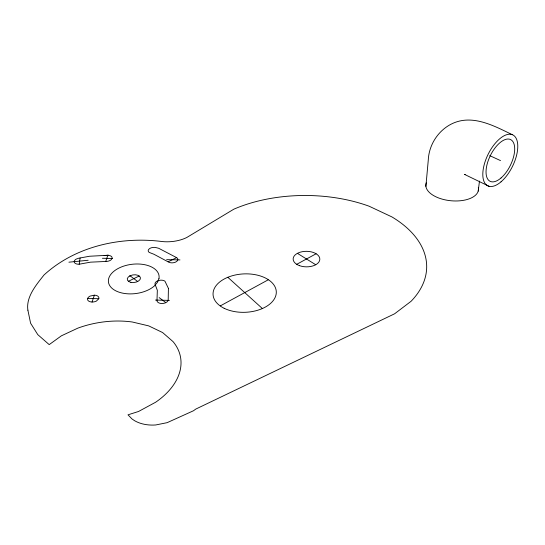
<?xml version="1.0" encoding="UTF-8"?>
<svg xmlns="http://www.w3.org/2000/svg" width="545" height="545" viewBox="0 0 545 545"><rect width="100%" height="100%" fill="white"/><g stroke="black" fill="none" stroke-linecap="round" stroke-linejoin="round"><path stroke-width="0.82" d="M425.89 186.376L428.268 160.169C428.847 146.053 436.777 132.687 448.876 125.405C469.988 112.835 492.578 125.105 512.123 134.608M478.203 191.104L479.484 181.076M80.115 258.037L79.175 264.216A5.477 3.032 -8.3 0 1 74.454 262.561A5.477 3.032 -8.3 0 1 76.157 259.127L78.705 258.214L89.612 256.239L106.949 255.326A5.416 3.018 -7.3 0 1 112.154 257.989L111.357 259.57A5.416 3.018 -7.3 0 1 106.595 261.43L90.518 262.159L79.175 264.216M92.057 302.039L94.374 295.165A5.757 3.365 -8.8 0 1 98.815 298.708L96.37 301.106A5.757 3.365 -8.8 0 1 88.44 300.942A5.757 3.365 -8.8 0 1 90.095 296.078L94.374 295.165M105.73 261.471L107.958 254.862M129.887 275.913L130.255 275.695M220.418 305.827L268.181 279.844M296.725 264.311L316.127 253.759M128.429 281.281L139.2 275.995M168.173 261.791L176.621 257.642L177.234 258.071A5.348 3.052 -5 0 1 175.592 262.104A5.348 3.052 -5 0 1 168.589 262.084L154.003 254.297L149.248 252.417A5.3 2.97 -5.5 0 1 148.642 249.494L149.344 248.786A5.3 2.97 -5.5 0 1 155.557 247.484L158.752 248.309L176.621 257.642M68.915 262.186L88.167 260.258M104.136 255.537L106.949 255.326M102.406 258.269L112.508 258.487M166.647 259.645L179.966 259.924M87.629 298.462L98.815 298.708M155.482 300.063L169.4 300.39M489.73 155.625L500.521 160.605M465.355 174.802L489.063 186.288M297.42 253.343L315.725 264.734M130.071 275.804L137.667 281.493M159.16 297.618L165.537 302.4M227.817 277.289L262.383 308.545M478.319 187.555A26.419 13.543 5.5 0 1 451.151 200.771A26.419 13.543 5.5 0 1 426.306 182.875M168.412 288.38L168.207 299.294A5.675 3.406 -6.1 0 1 161.763 303.517L160.339 303.367A5.675 3.406 -6.1 0 1 157.008 299.941L157.335 290.315L155.032 284.177A5.545 3.256 -5.9 0 1 157.26 281.036L159.91 280.246A5.545 3.256 -5.9 0 1 164.958 281.206L168.412 288.38M27.89 310.173L30.595 323.212L37.775 334.616L49.2 344.624L61.394 335.815L77.819 328.144A76 48.634 -10.3 0 1 132.306 322L148.71 325.883L162.587 332.532L173.058 341.633A76 48.634 -10.3 0 1 155.652 402.224L138.566 411.468L127.993 414.827L132.047 418.989L134.656 420.74A31.338 21.289 -9.1 0 0 155.72 424.971L167.152 422.661L193.516 410.739L195.723 409.111L394.594 313.797L411.066 301.296A120.615 70.564 0.4 0 0 391.903 216.91L369.101 206.208A120.615 70.564 0.4 0 0 233.839 209.178L186.717 237.531A27.127 14.763 -4.5 0 1 162.464 241.578C120.922 236.196 75.442 246.183 44.022 274.98C36.42 284.613 25.84 296.936 27.89 310.173M158.99 278.441L157.464 282.33L154.29 286.009A25.492 14.756 -6.8 0 1 112.733 288.911A25.492 14.756 -6.8 0 1 127.537 265.054A25.492 14.756 -6.8 0 1 158.99 278.441M464.531 174.604L465.144 174.564L464.565 174.564M224.179 308.3A31.644 19.211 -2.5 0 0 275.777 295.724A31.644 19.211 -2.5 0 0 234.05 275.279A31.644 19.211 -2.5 0 0 224.179 308.3M299.627 265.701A13.332 7.759 0.5 0 0 319.826 259.291A13.332 7.759 0.5 0 0 300.036 252.253A13.332 7.759 0.5 0 0 299.627 265.701M130.882 282.351A6.649 3.849 -6.8 0 0 140.453 277.909A6.649 3.849 -6.8 0 0 130.207 275.722A6.649 3.849 -6.8 0 0 130.882 282.351M501.019 177.99A23.244 11.145 -63.8 0 0 512.429 141.005A23.244 11.145 -63.8 0 0 487.652 162.321A23.244 11.145 -63.8 0 0 501.019 177.99M501.012 181.839A28.367 13.598 -63.8 0 0 515.052 136.686A28.367 13.598 -63.8 0 0 484.812 162.546A28.367 13.598 -63.8 0 0 501.012 181.839"/></g></svg>
